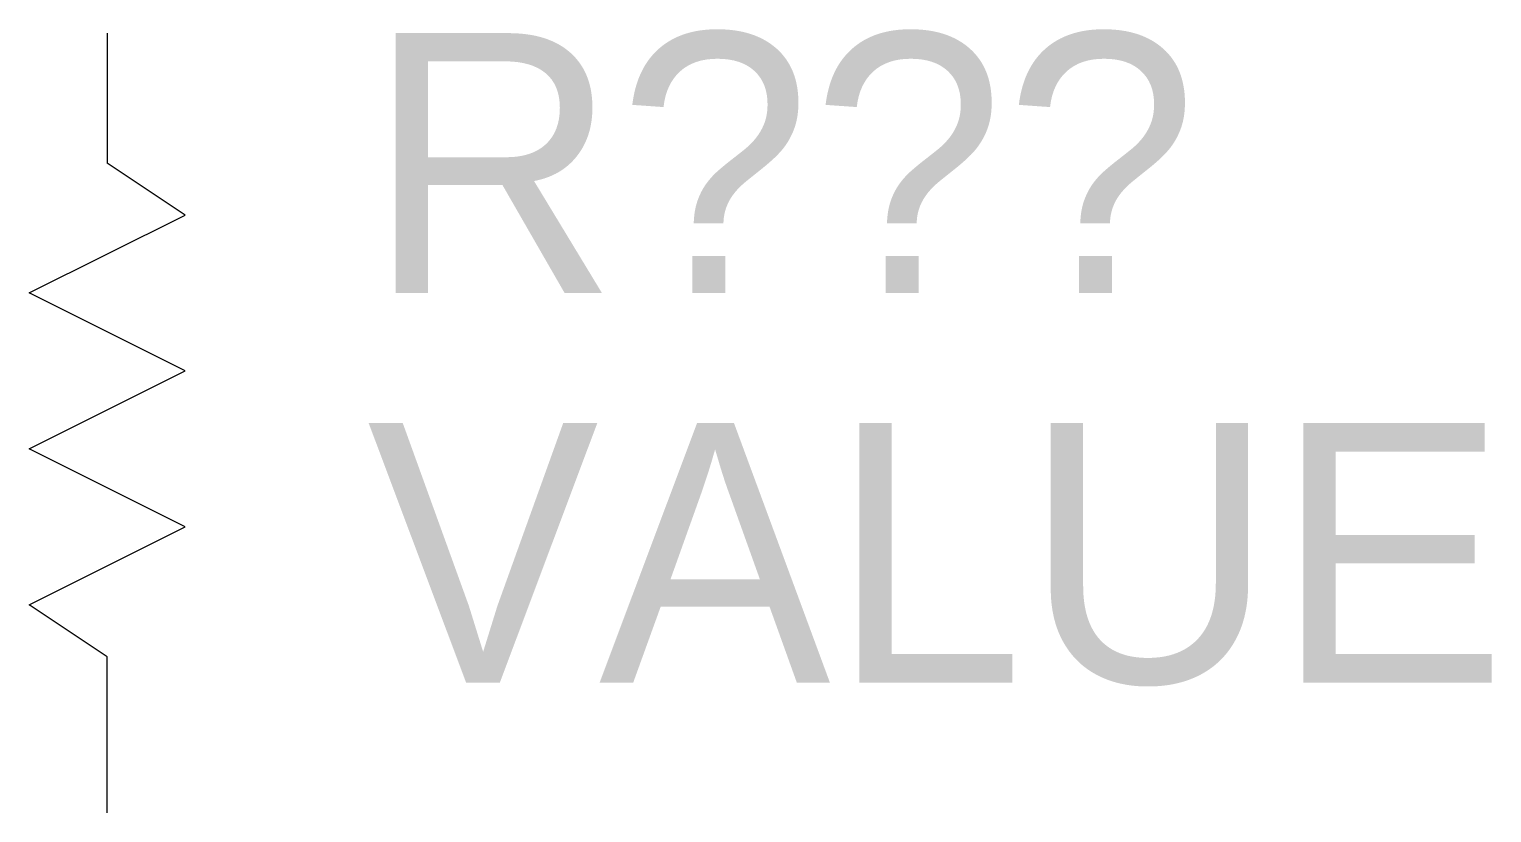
# Model space of a CAD drawing. Extents: x 15.14 to 16.27, y 6.7 to 7.3.
import ezdxf

# ---------------------------------------------------------------- set-up
doc = ezdxf.new("R2010")
doc.units = 0
doc.layers.add('1', color=7, linetype='CONTINUOUS')

# ---------------------------------------------------------------- blocks, each defined once
blk = doc.blocks.new('RES')
at = {"layer": '1', "color": 0}
for p, q in [((0, 0.3), (0, 0.2)), ((0.06, 0.16), (0, 0.2)), ((-0.06, 0.1), (0.06, 0.16)), ((0.06, 0.04), (-0.06, 0.1)), ((-0.06, -0.02), (0.06, 0.04)), ((0.06, -0.08), (-0.06, -0.02)), ((-0.06, -0.14), (0.06, -0.08)), ((0, -0.18), (-0.06, -0.14)), ((0, -0.3), (0, -0.18))]:
    blk.add_line(p, q, dxfattribs=at)

msp = doc.modelspace()

# ---------------------------------------------------------------- block references
at = {"layer": '1', "color": 0}
msp.add_blockref('RES', (15.2, 7), dxfattribs=at)

# ---------------------------------------------------------------- texts
for tag, p, s in [('R???', (15.4, 7.1), 'R???'), ('VALUE', (15.4, 6.8), '0000000')]:
    msp.add_attdef(tag, p, s, height=0.2, dxfattribs=at)

doc.saveas('drawing.dxf')
